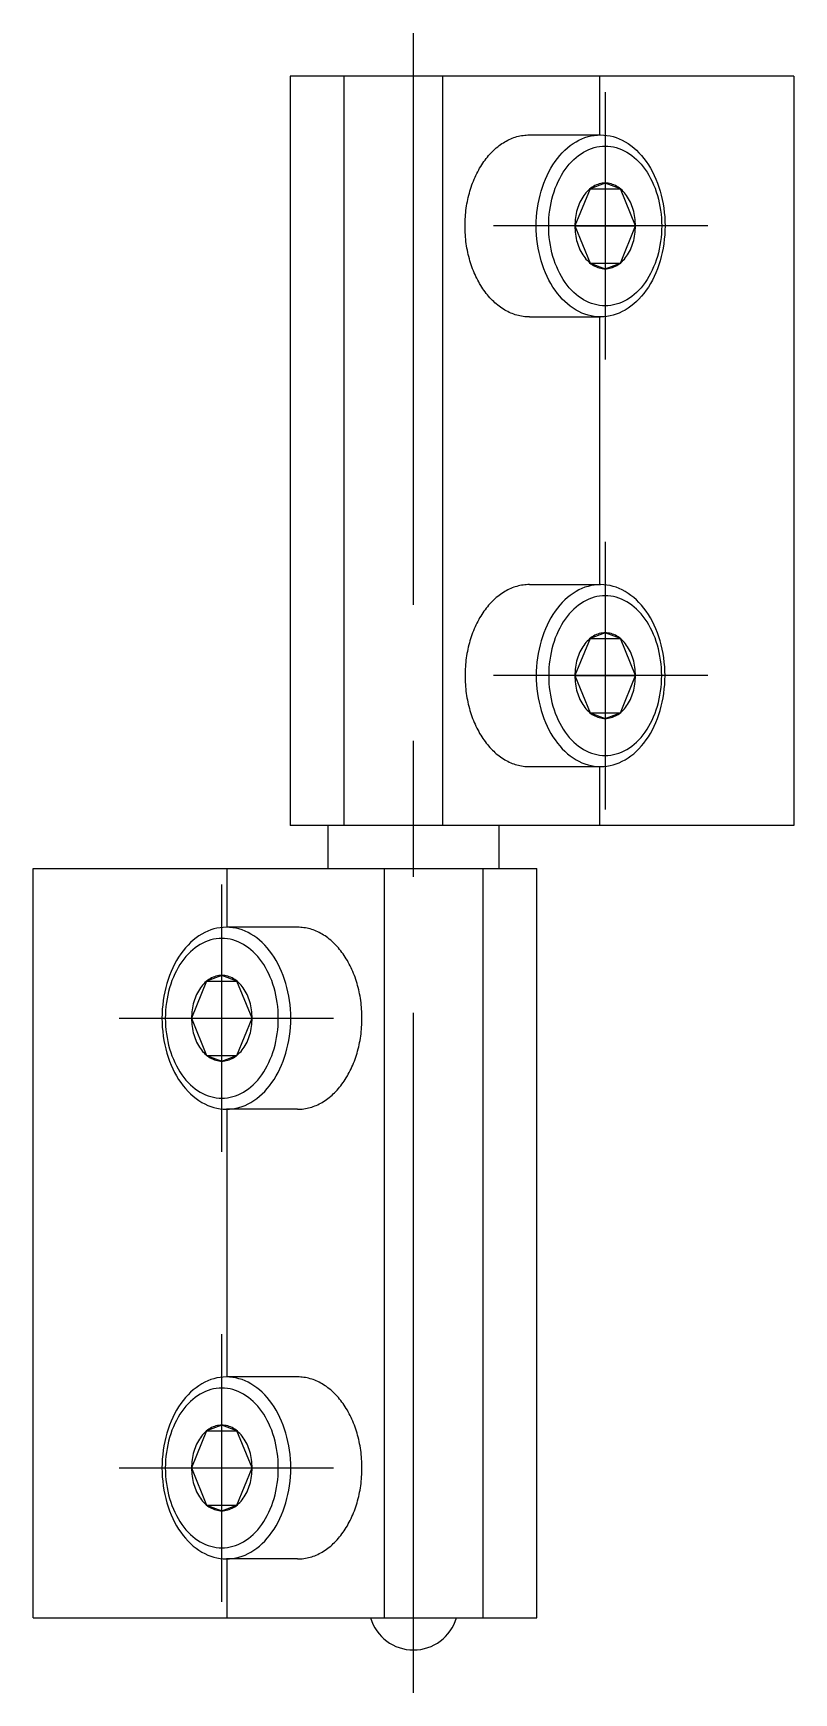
# Model space of a CAD drawing. Extents: x -73 to 19, y -149 to 151.
# Drawn here: x -17.7 to 17.7, y 73.9 to 151.4 of the extents above; entities that cross this region are included whole.
import ezdxf

# ---------------------------------------------------------------- set-up
doc = ezdxf.new("R2010")
doc.units = 0
doc.linetypes.add('CENTER', pattern=[50.8, 31.75, -6.35, 6.35, -6.35])
doc.layers.get('0').update_dxf_attribs({"linetype": 'CONTINUOUS'})
doc.layers.add('CENTER', color=1, linetype='CONTINUOUS')

msp = doc.modelspace()

# ---------------------------------------------------------------- linework, layer by layer
at = {"color": 7, "linetype": 'CONTINUOUS'}
for p, q in [((-5.75, 149.431), (-5.75, 114.431)), ((17.75, 149.431), (-5.75, 149.431)), ((-3.25, 149.431), (-3.25, 114.431)), ((1.346, 149.431), (1.346, 114.431)), ((8.692, 146.681), (8.692, 149.431)), ((17.75, 149.431), (17.75, 114.431)), ((5.411, 146.681), (8.735, 146.681)), ((8.24, 144.163), (7.532, 142.431)), ((8.947, 144.431), (8.24, 144.163)), ((8.24, 144.163), (9.654, 144.163)), ((9.654, 144.163), (8.947, 144.431)), ((10.361, 142.431), (9.654, 144.163)), ((7.532, 142.431), (10.361, 142.431)), ((7.532, 142.431), (8.24, 140.699)), ((9.654, 140.699), (10.361, 142.431)), ((8.24, 140.699), (9.654, 140.699)), ((8.24, 140.699), (8.947, 140.431)), ((8.947, 140.431), (9.654, 140.699)), ((5.411, 138.181), (8.735, 138.181)), ((8.692, 125.681), (8.692, 138.181)), ((5.411, 125.681), (8.735, 125.681)), ((8.947, 123.431), (8.24, 123.163)), ((9.654, 123.163), (8.947, 123.431)), ((8.24, 123.163), (7.532, 121.431)), ((8.24, 123.163), (9.654, 123.163)), ((10.361, 121.431), (9.654, 123.163)), ((7.532, 121.431), (10.361, 121.431)), ((7.532, 121.431), (8.24, 119.699)), ((9.654, 119.699), (10.361, 121.431)), ((8.24, 119.699), (9.654, 119.699)), ((8.24, 119.699), (8.947, 119.431)), ((8.947, 119.431), (9.654, 119.699)), ((5.411, 117.181), (8.735, 117.181)), ((8.692, 114.431), (8.692, 117.181)), ((17.75, 114.431), (-5.75, 114.431)), ((-4, 114.431), (-4, 112.431)), ((4, 112.431), (4, 114.431)), ((-17.75, 77.431), (-17.75, 112.431)), ((-17.75, 112.431), (5.75, 112.431)), ((-8.692, 109.681), (-8.692, 112.431)), ((-1.346, 77.431), (-1.346, 112.431)), ((3.25, 77.431), (3.25, 112.431)), ((5.75, 77.431), (5.75, 112.431)), ((-5.411, 109.681), (-8.735, 109.681)), ((-9.654, 107.163), (-10.361, 105.431)), ((-8.947, 107.431), (-9.654, 107.163)), ((-9.654, 107.163), (-8.24, 107.163)), ((-8.24, 107.163), (-8.947, 107.431)), ((-7.532, 105.431), (-8.24, 107.163)), ((-10.361, 105.431), (-7.532, 105.431)), ((-10.361, 105.431), (-9.654, 103.699)), ((-8.24, 103.699), (-7.532, 105.431)), ((-9.654, 103.699), (-8.24, 103.699)), ((-9.654, 103.699), (-8.947, 103.431)), ((-8.947, 103.431), (-8.24, 103.699)), ((-5.411, 101.181), (-8.735, 101.181)), ((-8.692, 88.681), (-8.692, 101.181)), ((-5.411, 88.681), (-8.735, 88.681)), ((-9.654, 86.163), (-10.361, 84.431)), ((-8.947, 86.431), (-9.654, 86.163)), ((-9.654, 86.163), (-8.24, 86.163)), ((-8.24, 86.163), (-8.947, 86.431)), ((-7.532, 84.431), (-8.24, 86.163)), ((-10.361, 84.431), (-9.654, 82.699)), ((-10.361, 84.431), (-7.532, 84.431)), ((-8.24, 82.699), (-7.532, 84.431)), ((-9.654, 82.699), (-8.947, 82.431)), ((-9.654, 82.699), (-8.24, 82.699)), ((-8.947, 82.431), (-8.24, 82.699)), ((-5.411, 80.181), (-8.735, 80.181)), ((-8.692, 77.431), (-8.692, 80.181)), ((-17.75, 77.431), (5.75, 77.431))]:
    msp.add_line(p, q, dxfattribs=at)
for points in [[(5.411, 138.181, 0), (5.337, 138.182, 0), (5.264, 138.186, 0), (5.19, 138.192, 0), (5.117, 138.201, 0), (5.043, 138.213, 0), (4.97, 138.227, 0), (4.897, 138.244, 0), (4.825, 138.263, 0), (4.753, 138.284, 0), (4.681, 138.308, 0), (4.61, 138.335, 0), (4.539, 138.364, 0), (4.468, 138.395, 0), (4.399, 138.429, 0), (4.33, 138.466, 0), (4.261, 138.504, 0), (4.193, 138.546, 0), (4.126, 138.589, 0), (4.06, 138.635, 0), (3.995, 138.683, 0), (3.93, 138.733, 0), (3.866, 138.786, 0), (3.803, 138.84, 0), (3.742, 138.897, 0), (3.681, 138.956, 0), (3.621, 139.017, 0), (3.562, 139.08, 0), (3.505, 139.146, 0), (3.448, 139.213, 0), (3.393, 139.282, 0), (3.339, 139.353, 0), (3.286, 139.426, 0), (3.235, 139.5, 0), (3.184, 139.577, 0), (3.136, 139.655, 0), (3.088, 139.735, 0), (3.042, 139.816, 0), (2.997, 139.899, 0), (2.954, 139.984, 0), (2.912, 140.07, 0), (2.872, 140.157, 0), (2.834, 140.246, 0), (2.796, 140.336, 0), (2.761, 140.428, 0), (2.727, 140.52, 0), (2.694, 140.614, 0), (2.664, 140.709, 0), (2.635, 140.805, 0), (2.607, 140.901, 0), (2.582, 140.999, 0), (2.558, 141.098, 0), (2.535, 141.197, 0), (2.515, 141.297, 0), (2.496, 141.398, 0), (2.479, 141.5, 0), (2.464, 141.602, 0), (2.45, 141.704, 0), (2.438, 141.807, 0), (2.429, 141.911, 0), (2.42, 142.014, 0), (2.414, 142.118, 0), (2.41, 142.222, 0), (2.407, 142.327, 0), (2.406, 142.431, 0), (2.407, 142.535, 0), (2.41, 142.639, 0), (2.414, 142.744, 0), (2.42, 142.848, 0), (2.429, 142.951, 0), (2.438, 143.055, 0), (2.45, 143.158, 0), (2.464, 143.26, 0), (2.479, 143.362, 0), (2.496, 143.464, 0), (2.515, 143.564, 0), (2.535, 143.665, 0), (2.558, 143.764, 0), (2.582, 143.863, 0), (2.607, 143.961, 0), (2.635, 144.057, 0), (2.664, 144.153, 0), (2.694, 144.248, 0), (2.727, 144.342, 0), (2.761, 144.434, 0), (2.796, 144.526, 0), (2.834, 144.616, 0), (2.872, 144.705, 0), (2.912, 144.792, 0), (2.954, 144.878, 0), (2.997, 144.963, 0), (3.042, 145.046, 0), (3.088, 145.127, 0), (3.136, 145.207, 0), (3.184, 145.285, 0), (3.235, 145.361, 0), (3.286, 145.436, 0), (3.339, 145.509, 0), (3.393, 145.58, 0), (3.448, 145.649, 0), (3.505, 145.716, 0), (3.562, 145.781, 0), (3.621, 145.845, 0), (3.681, 145.906, 0), (3.742, 145.965, 0), (3.803, 146.022, 0), (3.866, 146.076, 0), (3.93, 146.129, 0), (3.995, 146.179, 0), (4.06, 146.227, 0), (4.126, 146.273, 0), (4.193, 146.316, 0), (4.261, 146.357, 0), (4.33, 146.396, 0), (4.399, 146.433, 0), (4.468, 146.466, 0), (4.539, 146.498, 0), (4.61, 146.527, 0), (4.681, 146.554, 0), (4.753, 146.578, 0), (4.825, 146.599, 0), (4.897, 146.618, 0), (4.97, 146.635, 0), (5.043, 146.649, 0), (5.117, 146.66, 0), (5.19, 146.669, 0), (5.264, 146.676, 0), (5.337, 146.68, 0), (5.411, 146.681, 0)], [(8.735, 146.681, 0), (8.882, 146.676, 0), (9.029, 146.66, 0), (9.176, 146.635, 0), (9.321, 146.599, 0), (9.465, 146.554, 0), (9.607, 146.498, 0), (9.747, 146.433, 0), (9.885, 146.357, 0), (10.02, 146.273, 0), (10.151, 146.179, 0), (10.28, 146.076, 0), (10.404, 145.965, 0), (10.525, 145.845, 0), (10.641, 145.716, 0), (10.753, 145.58, 0), (10.86, 145.436, 0), (10.961, 145.285, 0), (11.058, 145.127, 0), (11.148, 144.963, 0), (11.233, 144.792, 0), (11.312, 144.616, 0), (11.385, 144.434, 0), (11.451, 144.248, 0), (11.511, 144.057, 0), (11.564, 143.863, 0), (11.61, 143.665, 0), (11.65, 143.464, 0), (11.682, 143.26, 0), (11.707, 143.055, 0), (11.725, 142.848, 0), (11.736, 142.639, 0), (11.74, 142.431, 0), (11.736, 142.222, 0), (11.725, 142.014, 0), (11.707, 141.807, 0), (11.682, 141.602, 0), (11.65, 141.398, 0), (11.61, 141.197, 0), (11.564, 140.999, 0), (11.511, 140.805, 0), (11.451, 140.614, 0), (11.385, 140.428, 0), (11.312, 140.246, 0), (11.233, 140.07, 0), (11.148, 139.899, 0), (11.058, 139.735, 0), (10.961, 139.577, 0), (10.86, 139.426, 0), (10.753, 139.282, 0), (10.641, 139.146, 0), (10.525, 139.017, 0), (10.404, 138.897, 0), (10.28, 138.786, 0), (10.151, 138.683, 0), (10.02, 138.589, 0), (9.885, 138.504, 0), (9.747, 138.429, 0), (9.607, 138.364, 0), (9.465, 138.308, 0), (9.321, 138.263, 0), (9.176, 138.227, 0), (9.029, 138.201, 0), (8.882, 138.186, 0), (8.735, 138.181, 0), (8.587, 138.186, 0), (8.44, 138.201, 0), (8.294, 138.227, 0), (8.148, 138.263, 0), (8.004, 138.308, 0), (7.862, 138.364, 0), (7.722, 138.429, 0), (7.585, 138.504, 0), (7.45, 138.589, 0), (7.318, 138.683, 0), (7.19, 138.786, 0), (7.065, 138.897, 0), (6.944, 139.017, 0), (6.828, 139.146, 0), (6.716, 139.282, 0), (6.61, 139.426, 0), (6.508, 139.577, 0), (6.412, 139.735, 0), (6.321, 139.899, 0), (6.236, 140.07, 0), (6.157, 140.246, 0), (6.084, 140.428, 0), (6.018, 140.614, 0), (5.958, 140.805, 0), (5.905, 140.999, 0), (5.859, 141.197, 0), (5.819, 141.398, 0), (5.787, 141.602, 0), (5.762, 141.807, 0), (5.744, 142.014, 0), (5.733, 142.222, 0), (5.729, 142.431, 0), (5.733, 142.639, 0), (5.744, 142.848, 0), (5.762, 143.055, 0), (5.787, 143.26, 0), (5.819, 143.464, 0), (5.859, 143.665, 0), (5.905, 143.863, 0), (5.958, 144.057, 0), (6.018, 144.248, 0), (6.084, 144.434, 0), (6.157, 144.616, 0), (6.236, 144.792, 0), (6.321, 144.963, 0), (6.412, 145.127, 0), (6.508, 145.285, 0), (6.61, 145.436, 0), (6.716, 145.58, 0), (6.828, 145.716, 0), (6.944, 145.845, 0), (7.065, 145.965, 0), (7.19, 146.076, 0), (7.318, 146.179, 0), (7.45, 146.273, 0), (7.585, 146.357, 0), (7.722, 146.433, 0), (7.862, 146.498, 0), (8.004, 146.554, 0), (8.148, 146.599, 0), (8.294, 146.635, 0), (8.44, 146.66, 0), (8.587, 146.676, 0), (8.735, 146.681, 0)], [(8.947, 138.701, 0), (8.817, 138.705, 0), (8.688, 138.719, 0), (8.56, 138.741, 0), (8.432, 138.772, 0), (8.306, 138.812, 0), (8.181, 138.861, 0), (8.058, 138.919, 0), (7.937, 138.985, 0), (7.819, 139.059, 0), (7.703, 139.141, 0), (7.591, 139.231, 0), (7.481, 139.329, 0), (7.375, 139.435, 0), (7.273, 139.547, 0), (7.175, 139.667, 0), (7.082, 139.793, 0), (6.992, 139.926, 0), (6.908, 140.064, 0), (6.828, 140.209, 0), (6.753, 140.358, 0), (6.684, 140.513, 0), (6.62, 140.672, 0), (6.562, 140.836, 0), (6.51, 141.003, 0), (6.463, 141.174, 0), (6.423, 141.348, 0), (6.388, 141.525, 0), (6.36, 141.703, 0), (6.337, 141.884, 0), (6.322, 142.065, 0), (6.312, 142.248, 0), (6.309, 142.431, 0), (6.312, 142.614, 0), (6.322, 142.797, 0), (6.337, 142.978, 0), (6.36, 143.159, 0), (6.388, 143.337, 0), (6.423, 143.514, 0), (6.463, 143.688, 0), (6.51, 143.859, 0), (6.562, 144.026, 0), (6.62, 144.189, 0), (6.684, 144.349, 0), (6.753, 144.503, 0), (6.828, 144.653, 0), (6.908, 144.797, 0), (6.992, 144.936, 0), (7.082, 145.069, 0), (7.175, 145.195, 0), (7.273, 145.315, 0), (7.375, 145.427, 0), (7.481, 145.533, 0), (7.591, 145.631, 0), (7.703, 145.721, 0), (7.819, 145.803, 0), (7.937, 145.877, 0), (8.058, 145.943, 0), (8.181, 146.001, 0), (8.306, 146.05, 0), (8.432, 146.09, 0), (8.56, 146.121, 0), (8.688, 146.143, 0), (8.817, 146.157, 0), (8.947, 146.161, 0), (9.076, 146.157, 0), (9.205, 146.143, 0), (9.334, 146.121, 0), (9.461, 146.09, 0), (9.588, 146.05, 0), (9.712, 146.001, 0), (9.835, 145.943, 0), (9.956, 145.877, 0), (10.075, 145.803, 0), (10.19, 145.721, 0), (10.303, 145.631, 0), (10.412, 145.533, 0), (10.518, 145.427, 0), (10.62, 145.315, 0), (10.718, 145.195, 0), (10.812, 145.069, 0), (10.901, 144.936, 0), (10.986, 144.797, 0), (11.065, 144.653, 0), (11.14, 144.503, 0), (11.209, 144.349, 0), (11.273, 144.189, 0), (11.331, 144.026, 0), (11.384, 143.859, 0), (11.43, 143.688, 0), (11.471, 143.514, 0), (11.505, 143.337, 0), (11.534, 143.159, 0), (11.556, 142.978, 0), (11.572, 142.797, 0), (11.581, 142.614, 0), (11.585, 142.431, 0), (11.581, 142.248, 0), (11.572, 142.065, 0), (11.556, 141.884, 0), (11.534, 141.703, 0), (11.505, 141.525, 0), (11.471, 141.348, 0), (11.43, 141.174, 0), (11.384, 141.003, 0), (11.331, 140.836, 0), (11.273, 140.672, 0), (11.209, 140.513, 0), (11.14, 140.358, 0), (11.065, 140.209, 0), (10.986, 140.064, 0), (10.901, 139.926, 0), (10.812, 139.793, 0), (10.718, 139.667, 0), (10.62, 139.547, 0), (10.518, 139.435, 0), (10.412, 139.329, 0), (10.303, 139.231, 0), (10.19, 139.141, 0), (10.075, 139.059, 0), (9.956, 138.985, 0), (9.835, 138.919, 0), (9.712, 138.861, 0), (9.588, 138.812, 0), (9.461, 138.772, 0), (9.334, 138.741, 0), (9.205, 138.719, 0), (9.076, 138.705, 0), (8.947, 138.701, 0)], [(8.947, 140.431, 0), (9.016, 140.433, 0), (9.085, 140.441, 0), (9.154, 140.453, 0), (9.223, 140.469, 0), (9.29, 140.491, 0), (9.357, 140.517, 0), (9.423, 140.548, 0), (9.488, 140.583, 0), (9.551, 140.623, 0), (9.613, 140.667, 0), (9.674, 140.715, 0), (9.732, 140.768, 0), (9.789, 140.825, 0), (9.844, 140.885, 0), (9.896, 140.949, 0), (9.947, 141.017, 0), (9.995, 141.088, 0), (10.04, 141.162, 0), (10.083, 141.24, 0), (10.123, 141.32, 0), (10.16, 141.403, 0), (10.194, 141.488, 0), (10.225, 141.576, 0), (10.253, 141.666, 0), (10.278, 141.757, 0), (10.3, 141.85, 0), (10.319, 141.945, 0), (10.334, 142.041, 0), (10.346, 142.137, 0), (10.354, 142.235, 0), (10.359, 142.333, 0), (10.361, 142.431, 0), (10.359, 142.529, 0), (10.354, 142.627, 0), (10.346, 142.724, 0), (10.334, 142.821, 0), (10.319, 142.917, 0), (10.3, 143.012, 0), (10.278, 143.105, 0), (10.253, 143.196, 0), (10.225, 143.286, 0), (10.194, 143.374, 0), (10.16, 143.459, 0), (10.123, 143.542, 0), (10.083, 143.622, 0), (10.04, 143.7, 0), (9.995, 143.774, 0), (9.947, 143.845, 0), (9.896, 143.913, 0), (9.844, 143.977, 0), (9.789, 144.037, 0), (9.732, 144.094, 0), (9.674, 144.146, 0), (9.613, 144.195, 0), (9.551, 144.239, 0), (9.488, 144.279, 0), (9.423, 144.314, 0), (9.357, 144.345, 0), (9.29, 144.371, 0), (9.223, 144.393, 0), (9.154, 144.409, 0), (9.085, 144.421, 0), (9.016, 144.429, 0), (8.947, 144.431, 0), (8.877, 144.429, 0), (8.808, 144.421, 0), (8.739, 144.409, 0), (8.671, 144.393, 0), (8.603, 144.371, 0), (8.536, 144.345, 0), (8.47, 144.314, 0), (8.405, 144.279, 0), (8.342, 144.239, 0), (8.28, 144.195, 0), (8.22, 144.146, 0), (8.161, 144.094, 0), (8.104, 144.037, 0), (8.05, 143.977, 0), (7.997, 143.913, 0), (7.947, 143.845, 0), (7.899, 143.774, 0), (7.854, 143.7, 0), (7.811, 143.622, 0), (7.771, 143.542, 0), (7.734, 143.459, 0), (7.699, 143.374, 0), (7.668, 143.286, 0), (7.64, 143.196, 0), (7.615, 143.105, 0), (7.593, 143.012, 0), (7.575, 142.917, 0), (7.56, 142.821, 0), (7.548, 142.724, 0), (7.539, 142.627, 0), (7.534, 142.529, 0), (7.532, 142.431, 0), (7.534, 142.333, 0), (7.539, 142.235, 0), (7.548, 142.137, 0), (7.56, 142.041, 0), (7.575, 141.945, 0), (7.593, 141.85, 0), (7.615, 141.757, 0), (7.64, 141.666, 0), (7.668, 141.576, 0), (7.699, 141.488, 0), (7.734, 141.403, 0), (7.771, 141.32, 0), (7.811, 141.24, 0), (7.854, 141.162, 0), (7.899, 141.088, 0), (7.947, 141.017, 0), (7.997, 140.949, 0), (8.05, 140.885, 0), (8.104, 140.825, 0), (8.161, 140.768, 0), (8.22, 140.715, 0), (8.28, 140.667, 0), (8.342, 140.623, 0), (8.405, 140.583, 0), (8.47, 140.548, 0), (8.536, 140.517, 0), (8.603, 140.491, 0), (8.671, 140.469, 0), (8.739, 140.453, 0), (8.808, 140.441, 0), (8.877, 140.433, 0), (8.947, 140.431, 0)], [(5.411, 125.681, 0), (5.337, 125.68, 0), (5.264, 125.676, 0), (5.19, 125.669, 0), (5.117, 125.66, 0), (5.043, 125.649, 0), (4.97, 125.635, 0), (4.897, 125.618, 0), (4.825, 125.599, 0), (4.753, 125.578, 0), (4.681, 125.554, 0), (4.61, 125.527, 0), (4.539, 125.498, 0), (4.468, 125.466, 0), (4.399, 125.433, 0), (4.33, 125.396, 0), (4.261, 125.357, 0), (4.193, 125.316, 0), (4.126, 125.273, 0), (4.06, 125.227, 0), (3.995, 125.179, 0), (3.93, 125.129, 0), (3.866, 125.076, 0), (3.803, 125.022, 0), (3.742, 124.965, 0), (3.681, 124.906, 0), (3.621, 124.845, 0), (3.562, 124.781, 0), (3.505, 124.716, 0), (3.448, 124.649, 0), (3.393, 124.58, 0), (3.339, 124.509, 0), (3.286, 124.436, 0), (3.235, 124.361, 0), (3.184, 124.285, 0), (3.136, 124.207, 0), (3.088, 124.127, 0), (3.042, 124.046, 0), (2.997, 123.963, 0), (2.954, 123.878, 0), (2.912, 123.792, 0), (2.872, 123.705, 0), (2.834, 123.616, 0), (2.796, 123.526, 0), (2.761, 123.434, 0), (2.727, 123.342, 0), (2.694, 123.248, 0), (2.664, 123.153, 0), (2.635, 123.057, 0), (2.607, 122.961, 0), (2.582, 122.863, 0), (2.558, 122.764, 0), (2.535, 122.665, 0), (2.515, 122.564, 0), (2.496, 122.464, 0), (2.479, 122.362, 0), (2.464, 122.26, 0), (2.45, 122.158, 0), (2.438, 122.055, 0), (2.429, 121.951, 0), (2.42, 121.848, 0), (2.414, 121.744, 0), (2.41, 121.639, 0), (2.407, 121.535, 0), (2.406, 121.431, 0), (2.407, 121.327, 0), (2.41, 121.222, 0), (2.414, 121.118, 0), (2.42, 121.014, 0), (2.429, 120.911, 0), (2.438, 120.807, 0), (2.45, 120.704, 0), (2.464, 120.602, 0), (2.479, 120.5, 0), (2.496, 120.398, 0), (2.515, 120.297, 0), (2.535, 120.197, 0), (2.558, 120.098, 0), (2.582, 119.999, 0), (2.607, 119.901, 0), (2.635, 119.805, 0), (2.664, 119.709, 0), (2.694, 119.614, 0), (2.727, 119.52, 0), (2.761, 119.428, 0), (2.796, 119.336, 0), (2.834, 119.246, 0), (2.872, 119.157, 0), (2.912, 119.07, 0), (2.954, 118.984, 0), (2.997, 118.899, 0), (3.042, 118.816, 0), (3.088, 118.735, 0), (3.136, 118.655, 0), (3.184, 118.577, 0), (3.235, 118.5, 0), (3.286, 118.426, 0), (3.339, 118.353, 0), (3.393, 118.282, 0), (3.448, 118.213, 0), (3.505, 118.146, 0), (3.562, 118.08, 0), (3.621, 118.017, 0), (3.681, 117.956, 0), (3.742, 117.897, 0), (3.803, 117.84, 0), (3.866, 117.786, 0), (3.93, 117.733, 0), (3.995, 117.683, 0), (4.06, 117.635, 0), (4.126, 117.589, 0), (4.193, 117.546, 0), (4.261, 117.504, 0), (4.33, 117.466, 0), (4.399, 117.429, 0), (4.468, 117.395, 0), (4.539, 117.364, 0), (4.61, 117.335, 0), (4.681, 117.308, 0), (4.753, 117.284, 0), (4.825, 117.263, 0), (4.897, 117.244, 0), (4.97, 117.227, 0), (5.043, 117.213, 0), (5.117, 117.201, 0), (5.19, 117.192, 0), (5.264, 117.186, 0), (5.337, 117.182, 0), (5.411, 117.181, 0)], [(8.735, 117.181, 0), (8.882, 117.186, 0), (9.029, 117.201, 0), (9.176, 117.227, 0), (9.321, 117.263, 0), (9.465, 117.308, 0), (9.607, 117.364, 0), (9.747, 117.429, 0), (9.885, 117.504, 0), (10.02, 117.589, 0), (10.151, 117.683, 0), (10.28, 117.786, 0), (10.404, 117.897, 0), (10.525, 118.017, 0), (10.641, 118.146, 0), (10.753, 118.282, 0), (10.86, 118.426, 0), (10.961, 118.577, 0), (11.058, 118.735, 0), (11.148, 118.899, 0), (11.233, 119.07, 0), (11.312, 119.246, 0), (11.385, 119.428, 0), (11.451, 119.614, 0), (11.511, 119.805, 0), (11.564, 119.999, 0), (11.61, 120.197, 0), (11.65, 120.398, 0), (11.682, 120.602, 0), (11.707, 120.807, 0), (11.725, 121.014, 0), (11.736, 121.222, 0), (11.74, 121.431, 0), (11.736, 121.639, 0), (11.725, 121.848, 0), (11.707, 122.055, 0), (11.682, 122.26, 0), (11.65, 122.464, 0), (11.61, 122.665, 0), (11.564, 122.863, 0), (11.511, 123.057, 0), (11.451, 123.248, 0), (11.385, 123.434, 0), (11.312, 123.616, 0), (11.233, 123.792, 0), (11.148, 123.963, 0), (11.058, 124.127, 0), (10.961, 124.285, 0), (10.86, 124.436, 0), (10.753, 124.58, 0), (10.641, 124.716, 0), (10.525, 124.845, 0), (10.404, 124.965, 0), (10.28, 125.076, 0), (10.151, 125.179, 0), (10.02, 125.273, 0), (9.885, 125.357, 0), (9.747, 125.433, 0), (9.607, 125.498, 0), (9.465, 125.554, 0), (9.321, 125.599, 0), (9.176, 125.635, 0), (9.029, 125.66, 0), (8.882, 125.676, 0), (8.735, 125.681, 0), (8.587, 125.676, 0), (8.44, 125.66, 0), (8.294, 125.635, 0), (8.148, 125.599, 0), (8.004, 125.554, 0), (7.862, 125.498, 0), (7.722, 125.433, 0), (7.585, 125.357, 0), (7.45, 125.273, 0), (7.318, 125.179, 0), (7.19, 125.076, 0), (7.065, 124.965, 0), (6.944, 124.845, 0), (6.828, 124.716, 0), (6.716, 124.58, 0), (6.61, 124.436, 0), (6.508, 124.285, 0), (6.412, 124.127, 0), (6.321, 123.963, 0), (6.236, 123.792, 0), (6.157, 123.616, 0), (6.084, 123.434, 0), (6.018, 123.248, 0), (5.958, 123.057, 0), (5.905, 122.863, 0), (5.859, 122.665, 0), (5.819, 122.464, 0), (5.787, 122.26, 0), (5.762, 122.055, 0), (5.744, 121.848, 0), (5.733, 121.639, 0), (5.729, 121.431, 0), (5.733, 121.222, 0), (5.744, 121.014, 0), (5.762, 120.807, 0), (5.787, 120.602, 0), (5.819, 120.398, 0), (5.859, 120.197, 0), (5.905, 119.999, 0), (5.958, 119.805, 0), (6.018, 119.614, 0), (6.084, 119.428, 0), (6.157, 119.246, 0), (6.236, 119.07, 0), (6.321, 118.899, 0), (6.412, 118.735, 0), (6.508, 118.577, 0), (6.61, 118.426, 0), (6.716, 118.282, 0), (6.828, 118.146, 0), (6.944, 118.017, 0), (7.065, 117.897, 0), (7.19, 117.786, 0), (7.318, 117.683, 0), (7.45, 117.589, 0), (7.585, 117.504, 0), (7.722, 117.429, 0), (7.862, 117.364, 0), (8.004, 117.308, 0), (8.148, 117.263, 0), (8.294, 117.227, 0), (8.44, 117.201, 0), (8.587, 117.186, 0), (8.735, 117.181, 0)], [(8.947, 125.161, 0), (8.817, 125.157, 0), (8.688, 125.143, 0), (8.56, 125.121, 0), (8.432, 125.09, 0), (8.306, 125.05, 0), (8.181, 125.001, 0), (8.058, 124.943, 0), (7.937, 124.877, 0), (7.819, 124.803, 0), (7.703, 124.721, 0), (7.591, 124.631, 0), (7.481, 124.533, 0), (7.375, 124.427, 0), (7.273, 124.315, 0), (7.175, 124.195, 0), (7.082, 124.069, 0), (6.992, 123.936, 0), (6.908, 123.797, 0), (6.828, 123.653, 0), (6.753, 123.503, 0), (6.684, 123.349, 0), (6.62, 123.189, 0), (6.562, 123.026, 0), (6.51, 122.859, 0), (6.463, 122.688, 0), (6.423, 122.514, 0), (6.388, 122.337, 0), (6.36, 122.159, 0), (6.337, 121.978, 0), (6.322, 121.797, 0), (6.312, 121.614, 0), (6.309, 121.431, 0), (6.312, 121.248, 0), (6.322, 121.065, 0), (6.337, 120.884, 0), (6.36, 120.703, 0), (6.388, 120.525, 0), (6.423, 120.348, 0), (6.463, 120.174, 0), (6.51, 120.003, 0), (6.562, 119.836, 0), (6.62, 119.672, 0), (6.684, 119.513, 0), (6.753, 119.358, 0), (6.828, 119.209, 0), (6.908, 119.064, 0), (6.992, 118.926, 0), (7.082, 118.793, 0), (7.175, 118.667, 0), (7.273, 118.547, 0), (7.375, 118.435, 0), (7.481, 118.329, 0), (7.591, 118.231, 0), (7.703, 118.141, 0), (7.819, 118.059, 0), (7.937, 117.985, 0), (8.058, 117.919, 0), (8.181, 117.861, 0), (8.306, 117.812, 0), (8.432, 117.772, 0), (8.56, 117.741, 0), (8.688, 117.719, 0), (8.817, 117.705, 0), (8.947, 117.701, 0), (9.076, 117.705, 0), (9.205, 117.719, 0), (9.334, 117.741, 0), (9.461, 117.772, 0), (9.588, 117.812, 0), (9.712, 117.861, 0), (9.835, 117.919, 0), (9.956, 117.985, 0), (10.075, 118.059, 0), (10.19, 118.141, 0), (10.303, 118.231, 0), (10.412, 118.329, 0), (10.518, 118.435, 0), (10.62, 118.547, 0), (10.718, 118.667, 0), (10.812, 118.793, 0), (10.901, 118.926, 0), (10.986, 119.064, 0), (11.065, 119.209, 0), (11.14, 119.358, 0), (11.209, 119.513, 0), (11.273, 119.672, 0), (11.331, 119.836, 0), (11.384, 120.003, 0), (11.43, 120.174, 0), (11.471, 120.348, 0), (11.505, 120.525, 0), (11.534, 120.703, 0), (11.556, 120.884, 0), (11.572, 121.065, 0), (11.581, 121.248, 0), (11.585, 121.431, 0), (11.581, 121.614, 0), (11.572, 121.797, 0), (11.556, 121.978, 0), (11.534, 122.159, 0), (11.505, 122.337, 0), (11.471, 122.514, 0), (11.43, 122.688, 0), (11.384, 122.859, 0), (11.331, 123.026, 0), (11.273, 123.189, 0), (11.209, 123.349, 0), (11.14, 123.503, 0), (11.065, 123.653, 0), (10.986, 123.797, 0), (10.901, 123.936, 0), (10.812, 124.069, 0), (10.718, 124.195, 0), (10.62, 124.315, 0), (10.518, 124.427, 0), (10.412, 124.533, 0), (10.303, 124.631, 0), (10.19, 124.721, 0), (10.075, 124.803, 0), (9.956, 124.877, 0), (9.835, 124.943, 0), (9.712, 125.001, 0), (9.588, 125.05, 0), (9.461, 125.09, 0), (9.334, 125.121, 0), (9.205, 125.143, 0), (9.076, 125.157, 0), (8.947, 125.161, 0)], [(8.947, 119.431, 0), (9.016, 119.433, 0), (9.085, 119.441, 0), (9.154, 119.453, 0), (9.223, 119.469, 0), (9.29, 119.491, 0), (9.357, 119.517, 0), (9.423, 119.548, 0), (9.488, 119.583, 0), (9.551, 119.623, 0), (9.613, 119.667, 0), (9.674, 119.715, 0), (9.732, 119.768, 0), (9.789, 119.825, 0), (9.844, 119.885, 0), (9.896, 119.949, 0), (9.947, 120.017, 0), (9.995, 120.088, 0), (10.04, 120.162, 0), (10.083, 120.24, 0), (10.123, 120.32, 0), (10.16, 120.403, 0), (10.194, 120.488, 0), (10.225, 120.576, 0), (10.253, 120.666, 0), (10.278, 120.757, 0), (10.3, 120.85, 0), (10.319, 120.945, 0), (10.334, 121.041, 0), (10.346, 121.137, 0), (10.354, 121.235, 0), (10.359, 121.333, 0), (10.361, 121.431, 0), (10.359, 121.529, 0), (10.354, 121.627, 0), (10.346, 121.724, 0), (10.334, 121.821, 0), (10.319, 121.917, 0), (10.3, 122.012, 0), (10.278, 122.105, 0), (10.253, 122.196, 0), (10.225, 122.286, 0), (10.194, 122.374, 0), (10.16, 122.459, 0), (10.123, 122.542, 0), (10.083, 122.622, 0), (10.04, 122.7, 0), (9.995, 122.774, 0), (9.947, 122.845, 0), (9.896, 122.913, 0), (9.844, 122.977, 0), (9.789, 123.037, 0), (9.732, 123.094, 0), (9.674, 123.146, 0), (9.613, 123.195, 0), (9.551, 123.239, 0), (9.488, 123.279, 0), (9.423, 123.314, 0), (9.357, 123.345, 0), (9.29, 123.371, 0), (9.223, 123.393, 0), (9.154, 123.409, 0), (9.085, 123.421, 0), (9.016, 123.429, 0), (8.947, 123.431, 0), (8.877, 123.429, 0), (8.808, 123.421, 0), (8.739, 123.409, 0), (8.671, 123.393, 0), (8.603, 123.371, 0), (8.536, 123.345, 0), (8.47, 123.314, 0), (8.405, 123.279, 0), (8.342, 123.239, 0), (8.28, 123.195, 0), (8.22, 123.146, 0), (8.161, 123.094, 0), (8.104, 123.037, 0), (8.05, 122.977, 0), (7.997, 122.913, 0), (7.947, 122.845, 0), (7.899, 122.774, 0), (7.854, 122.7, 0), (7.811, 122.622, 0), (7.771, 122.542, 0), (7.734, 122.459, 0), (7.699, 122.374, 0), (7.668, 122.286, 0), (7.64, 122.196, 0), (7.615, 122.105, 0), (7.593, 122.012, 0), (7.575, 121.917, 0), (7.56, 121.821, 0), (7.548, 121.724, 0), (7.539, 121.627, 0), (7.534, 121.529, 0), (7.532, 121.431, 0), (7.534, 121.333, 0), (7.539, 121.235, 0), (7.548, 121.137, 0), (7.56, 121.041, 0), (7.575, 120.945, 0), (7.593, 120.85, 0), (7.615, 120.757, 0), (7.64, 120.666, 0), (7.668, 120.576, 0), (7.699, 120.488, 0), (7.734, 120.403, 0), (7.771, 120.32, 0), (7.811, 120.24, 0), (7.854, 120.162, 0), (7.899, 120.088, 0), (7.947, 120.017, 0), (7.997, 119.949, 0), (8.05, 119.885, 0), (8.104, 119.825, 0), (8.161, 119.768, 0), (8.22, 119.715, 0), (8.28, 119.667, 0), (8.342, 119.623, 0), (8.405, 119.583, 0), (8.47, 119.548, 0), (8.536, 119.517, 0), (8.603, 119.491, 0), (8.671, 119.469, 0), (8.739, 119.453, 0), (8.808, 119.441, 0), (8.877, 119.433, 0), (8.947, 119.431, 0)], [(-8.735, 109.681, 0), (-8.882, 109.676, 0), (-9.029, 109.66, 0), (-9.176, 109.635, 0), (-9.321, 109.599, 0), (-9.465, 109.554, 0), (-9.607, 109.498, 0), (-9.747, 109.433, 0), (-9.885, 109.357, 0), (-10.02, 109.273, 0), (-10.151, 109.179, 0), (-10.28, 109.076, 0), (-10.404, 108.965, 0), (-10.525, 108.845, 0), (-10.641, 108.716, 0), (-10.753, 108.58, 0), (-10.86, 108.436, 0), (-10.961, 108.285, 0), (-11.058, 108.127, 0), (-11.148, 107.963, 0), (-11.233, 107.792, 0), (-11.312, 107.616, 0), (-11.385, 107.434, 0), (-11.451, 107.248, 0), (-11.511, 107.057, 0), (-11.564, 106.863, 0), (-11.61, 106.665, 0), (-11.65, 106.464, 0), (-11.682, 106.26, 0), (-11.707, 106.055, 0), (-11.725, 105.848, 0), (-11.736, 105.639, 0), (-11.74, 105.431, 0), (-11.736, 105.222, 0), (-11.725, 105.014, 0), (-11.707, 104.807, 0), (-11.682, 104.602, 0), (-11.65, 104.398, 0), (-11.61, 104.197, 0), (-11.564, 103.999, 0), (-11.511, 103.805, 0), (-11.451, 103.614, 0), (-11.385, 103.428, 0), (-11.312, 103.246, 0), (-11.233, 103.07, 0), (-11.148, 102.899, 0), (-11.058, 102.735, 0), (-10.961, 102.577, 0), (-10.86, 102.426, 0), (-10.753, 102.282, 0), (-10.641, 102.146, 0), (-10.525, 102.017, 0), (-10.404, 101.897, 0), (-10.28, 101.786, 0), (-10.151, 101.683, 0), (-10.02, 101.589, 0), (-9.885, 101.504, 0), (-9.747, 101.429, 0), (-9.607, 101.364, 0), (-9.465, 101.308, 0), (-9.321, 101.263, 0), (-9.176, 101.227, 0), (-9.029, 101.201, 0), (-8.882, 101.186, 0), (-8.735, 101.181, 0), (-8.587, 101.186, 0), (-8.44, 101.201, 0), (-8.294, 101.227, 0), (-8.148, 101.263, 0), (-8.004, 101.308, 0), (-7.862, 101.364, 0), (-7.722, 101.429, 0), (-7.585, 101.504, 0), (-7.45, 101.589, 0), (-7.318, 101.683, 0), (-7.19, 101.786, 0), (-7.065, 101.897, 0), (-6.944, 102.017, 0), (-6.828, 102.146, 0), (-6.716, 102.282, 0), (-6.61, 102.426, 0), (-6.508, 102.577, 0), (-6.412, 102.735, 0), (-6.321, 102.899, 0), (-6.236, 103.07, 0), (-6.157, 103.246, 0), (-6.084, 103.428, 0), (-6.018, 103.614, 0), (-5.958, 103.805, 0), (-5.905, 103.999, 0), (-5.859, 104.197, 0), (-5.819, 104.398, 0), (-5.787, 104.602, 0), (-5.762, 104.807, 0), (-5.744, 105.014, 0), (-5.733, 105.222, 0), (-5.729, 105.431, 0), (-5.733, 105.639, 0), (-5.744, 105.848, 0), (-5.762, 106.055, 0), (-5.787, 106.26, 0), (-5.819, 106.464, 0), (-5.859, 106.665, 0), (-5.905, 106.863, 0), (-5.958, 107.057, 0), (-6.018, 107.248, 0), (-6.084, 107.434, 0), (-6.157, 107.616, 0), (-6.236, 107.792, 0), (-6.321, 107.963, 0), (-6.412, 108.127, 0), (-6.508, 108.285, 0), (-6.61, 108.436, 0), (-6.716, 108.58, 0), (-6.828, 108.716, 0), (-6.944, 108.845, 0), (-7.065, 108.965, 0), (-7.19, 109.076, 0), (-7.318, 109.179, 0), (-7.45, 109.273, 0), (-7.585, 109.357, 0), (-7.722, 109.433, 0), (-7.862, 109.498, 0), (-8.004, 109.554, 0), (-8.148, 109.599, 0), (-8.294, 109.635, 0), (-8.44, 109.66, 0), (-8.587, 109.676, 0), (-8.735, 109.681, 0)], [(-5.411, 101.181, 0), (-5.337, 101.182, 0), (-5.264, 101.186, 0), (-5.19, 101.192, 0), (-5.117, 101.201, 0), (-5.043, 101.213, 0), (-4.97, 101.227, 0), (-4.897, 101.244, 0), (-4.825, 101.263, 0), (-4.753, 101.284, 0), (-4.681, 101.308, 0), (-4.61, 101.335, 0), (-4.539, 101.364, 0), (-4.468, 101.395, 0), (-4.399, 101.429, 0), (-4.33, 101.466, 0), (-4.261, 101.504, 0), (-4.193, 101.546, 0), (-4.126, 101.589, 0), (-4.06, 101.635, 0), (-3.995, 101.683, 0), (-3.93, 101.733, 0), (-3.866, 101.786, 0), (-3.803, 101.84, 0), (-3.742, 101.897, 0), (-3.681, 101.956, 0), (-3.621, 102.017, 0), (-3.562, 102.08, 0), (-3.505, 102.146, 0), (-3.448, 102.213, 0), (-3.393, 102.282, 0), (-3.339, 102.353, 0), (-3.286, 102.426, 0), (-3.235, 102.5, 0), (-3.184, 102.577, 0), (-3.136, 102.655, 0), (-3.088, 102.735, 0), (-3.042, 102.816, 0), (-2.997, 102.899, 0), (-2.954, 102.984, 0), (-2.912, 103.07, 0), (-2.872, 103.157, 0), (-2.834, 103.246, 0), (-2.796, 103.336, 0), (-2.761, 103.428, 0), (-2.727, 103.52, 0), (-2.694, 103.614, 0), (-2.664, 103.709, 0), (-2.635, 103.805, 0), (-2.607, 103.901, 0), (-2.582, 103.999, 0), (-2.558, 104.098, 0), (-2.535, 104.197, 0), (-2.515, 104.297, 0), (-2.496, 104.398, 0), (-2.479, 104.5, 0), (-2.464, 104.602, 0), (-2.45, 104.704, 0), (-2.438, 104.807, 0), (-2.429, 104.911, 0), (-2.42, 105.014, 0), (-2.414, 105.118, 0), (-2.41, 105.222, 0), (-2.407, 105.327, 0), (-2.406, 105.431, 0), (-2.407, 105.535, 0), (-2.41, 105.639, 0), (-2.414, 105.744, 0), (-2.42, 105.848, 0), (-2.429, 105.951, 0), (-2.438, 106.055, 0), (-2.45, 106.158, 0), (-2.464, 106.26, 0), (-2.479, 106.362, 0), (-2.496, 106.464, 0), (-2.515, 106.564, 0), (-2.535, 106.665, 0), (-2.558, 106.764, 0), (-2.582, 106.863, 0), (-2.607, 106.961, 0), (-2.635, 107.057, 0), (-2.664, 107.153, 0), (-2.694, 107.248, 0), (-2.727, 107.342, 0), (-2.761, 107.434, 0), (-2.796, 107.526, 0), (-2.834, 107.616, 0), (-2.872, 107.705, 0), (-2.912, 107.792, 0), (-2.954, 107.878, 0), (-2.997, 107.963, 0), (-3.042, 108.046, 0), (-3.088, 108.127, 0), (-3.136, 108.207, 0), (-3.184, 108.285, 0), (-3.235, 108.361, 0), (-3.286, 108.436, 0), (-3.339, 108.509, 0), (-3.393, 108.58, 0), (-3.448, 108.649, 0), (-3.505, 108.716, 0), (-3.562, 108.781, 0), (-3.621, 108.845, 0), (-3.681, 108.906, 0), (-3.742, 108.965, 0), (-3.803, 109.022, 0), (-3.866, 109.076, 0), (-3.93, 109.129, 0), (-3.995, 109.179, 0), (-4.06, 109.227, 0), (-4.126, 109.273, 0), (-4.193, 109.316, 0), (-4.261, 109.357, 0), (-4.33, 109.396, 0), (-4.399, 109.433, 0), (-4.468, 109.466, 0), (-4.539, 109.498, 0), (-4.61, 109.527, 0), (-4.681, 109.554, 0), (-4.753, 109.578, 0), (-4.825, 109.599, 0), (-4.897, 109.618, 0), (-4.97, 109.635, 0), (-5.043, 109.649, 0), (-5.117, 109.66, 0), (-5.19, 109.669, 0), (-5.264, 109.676, 0), (-5.337, 109.68, 0), (-5.411, 109.681, 0)], [(-8.947, 101.701, 0), (-8.817, 101.705, 0), (-8.688, 101.719, 0), (-8.56, 101.741, 0), (-8.432, 101.772, 0), (-8.306, 101.812, 0), (-8.181, 101.861, 0), (-8.058, 101.919, 0), (-7.937, 101.985, 0), (-7.819, 102.059, 0), (-7.703, 102.141, 0), (-7.591, 102.231, 0), (-7.481, 102.329, 0), (-7.375, 102.435, 0), (-7.273, 102.547, 0), (-7.175, 102.667, 0), (-7.082, 102.793, 0), (-6.992, 102.926, 0), (-6.908, 103.064, 0), (-6.828, 103.209, 0), (-6.753, 103.358, 0), (-6.684, 103.513, 0), (-6.62, 103.672, 0), (-6.562, 103.836, 0), (-6.51, 104.003, 0), (-6.463, 104.174, 0), (-6.423, 104.348, 0), (-6.388, 104.525, 0), (-6.36, 104.703, 0), (-6.337, 104.884, 0), (-6.322, 105.065, 0), (-6.312, 105.248, 0), (-6.309, 105.431, 0), (-6.312, 105.614, 0), (-6.322, 105.797, 0), (-6.337, 105.978, 0), (-6.36, 106.159, 0), (-6.388, 106.337, 0), (-6.423, 106.514, 0), (-6.463, 106.688, 0), (-6.51, 106.859, 0), (-6.562, 107.026, 0), (-6.62, 107.189, 0), (-6.684, 107.349, 0), (-6.753, 107.503, 0), (-6.828, 107.653, 0), (-6.908, 107.797, 0), (-6.992, 107.936, 0), (-7.082, 108.069, 0), (-7.175, 108.195, 0), (-7.273, 108.315, 0), (-7.375, 108.427, 0), (-7.481, 108.533, 0), (-7.591, 108.631, 0), (-7.703, 108.721, 0), (-7.819, 108.803, 0), (-7.937, 108.877, 0), (-8.058, 108.943, 0), (-8.181, 109.001, 0), (-8.306, 109.05, 0), (-8.432, 109.09, 0), (-8.56, 109.121, 0), (-8.688, 109.143, 0), (-8.817, 109.157, 0), (-8.947, 109.161, 0), (-9.076, 109.157, 0), (-9.205, 109.143, 0), (-9.334, 109.121, 0), (-9.461, 109.09, 0), (-9.588, 109.05, 0), (-9.712, 109.001, 0), (-9.835, 108.943, 0), (-9.956, 108.877, 0), (-10.075, 108.803, 0), (-10.19, 108.721, 0), (-10.303, 108.631, 0), (-10.412, 108.533, 0), (-10.518, 108.427, 0), (-10.62, 108.315, 0), (-10.718, 108.195, 0), (-10.812, 108.069, 0), (-10.901, 107.936, 0), (-10.986, 107.797, 0), (-11.065, 107.653, 0), (-11.14, 107.503, 0), (-11.209, 107.349, 0), (-11.273, 107.189, 0), (-11.331, 107.026, 0), (-11.384, 106.859, 0), (-11.43, 106.688, 0), (-11.471, 106.514, 0), (-11.505, 106.337, 0), (-11.534, 106.159, 0), (-11.556, 105.978, 0), (-11.572, 105.797, 0), (-11.581, 105.614, 0), (-11.585, 105.431, 0), (-11.581, 105.248, 0), (-11.572, 105.065, 0), (-11.556, 104.884, 0), (-11.534, 104.703, 0), (-11.505, 104.525, 0), (-11.471, 104.348, 0), (-11.43, 104.174, 0), (-11.384, 104.003, 0), (-11.331, 103.836, 0), (-11.273, 103.672, 0), (-11.209, 103.513, 0), (-11.14, 103.358, 0), (-11.065, 103.209, 0), (-10.986, 103.064, 0), (-10.901, 102.926, 0), (-10.812, 102.793, 0), (-10.718, 102.667, 0), (-10.62, 102.547, 0), (-10.518, 102.435, 0), (-10.412, 102.329, 0), (-10.303, 102.231, 0), (-10.19, 102.141, 0), (-10.075, 102.059, 0), (-9.956, 101.985, 0), (-9.835, 101.919, 0), (-9.712, 101.861, 0), (-9.588, 101.812, 0), (-9.461, 101.772, 0), (-9.334, 101.741, 0), (-9.205, 101.719, 0), (-9.076, 101.705, 0), (-8.947, 101.701, 0)], [(-8.947, 103.431, 0), (-8.877, 103.433, 0), (-8.808, 103.441, 0), (-8.739, 103.453, 0), (-8.671, 103.469, 0), (-8.603, 103.491, 0), (-8.536, 103.517, 0), (-8.47, 103.548, 0), (-8.405, 103.583, 0), (-8.342, 103.623, 0), (-8.28, 103.667, 0), (-8.22, 103.716, 0), (-8.161, 103.768, 0), (-8.104, 103.825, 0), (-8.05, 103.885, 0), (-7.997, 103.949, 0), (-7.947, 104.017, 0), (-7.899, 104.088, 0), (-7.854, 104.162, 0), (-7.811, 104.24, 0), (-7.771, 104.32, 0), (-7.734, 104.403, 0), (-7.699, 104.488, 0), (-7.668, 104.576, 0), (-7.64, 104.666, 0), (-7.615, 104.757, 0), (-7.593, 104.85, 0), (-7.575, 104.945, 0), (-7.56, 105.041, 0), (-7.548, 105.137, 0), (-7.539, 105.235, 0), (-7.534, 105.333, 0), (-7.532, 105.431, 0), (-7.534, 105.529, 0), (-7.539, 105.627, 0), (-7.548, 105.724, 0), (-7.56, 105.821, 0), (-7.575, 105.917, 0), (-7.593, 106.012, 0), (-7.615, 106.105, 0), (-7.64, 106.196, 0), (-7.668, 106.286, 0), (-7.699, 106.374, 0), (-7.734, 106.459, 0), (-7.771, 106.542, 0), (-7.811, 106.622, 0), (-7.854, 106.7, 0), (-7.899, 106.774, 0), (-7.947, 106.845, 0), (-7.997, 106.913, 0), (-8.05, 106.977, 0), (-8.104, 107.037, 0), (-8.161, 107.094, 0), (-8.22, 107.146, 0), (-8.28, 107.195, 0), (-8.342, 107.239, 0), (-8.405, 107.279, 0), (-8.47, 107.314, 0), (-8.536, 107.345, 0), (-8.603, 107.371, 0), (-8.671, 107.393, 0), (-8.739, 107.409, 0), (-8.808, 107.421, 0), (-8.877, 107.429, 0), (-8.947, 107.431, 0), (-9.016, 107.429, 0), (-9.085, 107.421, 0), (-9.154, 107.409, 0), (-9.223, 107.393, 0), (-9.29, 107.371, 0), (-9.357, 107.345, 0), (-9.423, 107.314, 0), (-9.488, 107.279, 0), (-9.551, 107.239, 0), (-9.613, 107.195, 0), (-9.674, 107.146, 0), (-9.732, 107.094, 0), (-9.789, 107.037, 0), (-9.844, 106.977, 0), (-9.896, 106.913, 0), (-9.947, 106.845, 0), (-9.995, 106.774, 0), (-10.04, 106.7, 0), (-10.083, 106.622, 0), (-10.123, 106.542, 0), (-10.16, 106.459, 0), (-10.194, 106.374, 0), (-10.225, 106.286, 0), (-10.253, 106.196, 0), (-10.278, 106.105, 0), (-10.3, 106.012, 0), (-10.319, 105.917, 0), (-10.334, 105.821, 0), (-10.346, 105.724, 0), (-10.354, 105.627, 0), (-10.359, 105.529, 0), (-10.361, 105.431, 0), (-10.359, 105.333, 0), (-10.354, 105.235, 0), (-10.346, 105.137, 0), (-10.334, 105.041, 0), (-10.319, 104.945, 0), (-10.3, 104.85, 0), (-10.278, 104.757, 0), (-10.253, 104.666, 0), (-10.225, 104.576, 0), (-10.194, 104.488, 0), (-10.16, 104.403, 0), (-10.123, 104.32, 0), (-10.083, 104.24, 0), (-10.04, 104.162, 0), (-9.995, 104.088, 0), (-9.947, 104.017, 0), (-9.896, 103.949, 0), (-9.844, 103.885, 0), (-9.789, 103.825, 0), (-9.732, 103.768, 0), (-9.674, 103.716, 0), (-9.613, 103.667, 0), (-9.551, 103.623, 0), (-9.488, 103.583, 0), (-9.423, 103.548, 0), (-9.357, 103.517, 0), (-9.29, 103.491, 0), (-9.223, 103.469, 0), (-9.154, 103.453, 0), (-9.085, 103.441, 0), (-9.016, 103.433, 0), (-8.947, 103.431, 0)], [(-8.735, 88.681, 0), (-8.882, 88.676, 0), (-9.029, 88.66, 0), (-9.176, 88.635, 0), (-9.321, 88.599, 0), (-9.465, 88.554, 0), (-9.607, 88.498, 0), (-9.747, 88.433, 0), (-9.885, 88.357, 0), (-10.02, 88.273, 0), (-10.151, 88.179, 0), (-10.28, 88.076, 0), (-10.404, 87.965, 0), (-10.525, 87.845, 0), (-10.641, 87.716, 0), (-10.753, 87.58, 0), (-10.86, 87.436, 0), (-10.961, 87.285, 0), (-11.058, 87.127, 0), (-11.148, 86.963, 0), (-11.233, 86.792, 0), (-11.312, 86.616, 0), (-11.385, 86.434, 0), (-11.451, 86.248, 0), (-11.511, 86.057, 0), (-11.564, 85.863, 0), (-11.61, 85.665, 0), (-11.65, 85.464, 0), (-11.682, 85.26, 0), (-11.707, 85.055, 0), (-11.725, 84.847, 0), (-11.736, 84.639, 0), (-11.74, 84.431, 0), (-11.736, 84.222, 0), (-11.725, 84.014, 0), (-11.707, 83.807, 0), (-11.682, 83.602, 0), (-11.65, 83.398, 0), (-11.61, 83.197, 0), (-11.564, 82.999, 0), (-11.511, 82.805, 0), (-11.451, 82.614, 0), (-11.385, 82.427, 0), (-11.312, 82.246, 0), (-11.233, 82.07, 0), (-11.148, 81.899, 0), (-11.058, 81.735, 0), (-10.961, 81.577, 0), (-10.86, 81.426, 0), (-10.753, 81.282, 0), (-10.641, 81.146, 0), (-10.525, 81.017, 0), (-10.404, 80.897, 0), (-10.28, 80.786, 0), (-10.151, 80.683, 0), (-10.02, 80.589, 0), (-9.885, 80.504, 0), (-9.747, 80.429, 0), (-9.607, 80.364, 0), (-9.465, 80.308, 0), (-9.321, 80.263, 0), (-9.176, 80.227, 0), (-9.029, 80.201, 0), (-8.882, 80.186, 0), (-8.735, 80.181, 0), (-8.587, 80.186, 0), (-8.44, 80.201, 0), (-8.294, 80.227, 0), (-8.148, 80.263, 0), (-8.004, 80.308, 0), (-7.862, 80.364, 0), (-7.722, 80.429, 0), (-7.585, 80.504, 0), (-7.45, 80.589, 0), (-7.318, 80.683, 0), (-7.19, 80.786, 0), (-7.065, 80.897, 0), (-6.944, 81.017, 0), (-6.828, 81.146, 0), (-6.716, 81.282, 0), (-6.61, 81.426, 0), (-6.508, 81.577, 0), (-6.412, 81.735, 0), (-6.321, 81.899, 0), (-6.236, 82.07, 0), (-6.157, 82.246, 0), (-6.084, 82.427, 0), (-6.018, 82.614, 0), (-5.958, 82.805, 0), (-5.905, 82.999, 0), (-5.859, 83.197, 0), (-5.819, 83.398, 0), (-5.787, 83.602, 0), (-5.762, 83.807, 0), (-5.744, 84.014, 0), (-5.733, 84.222, 0), (-5.729, 84.431, 0), (-5.733, 84.639, 0), (-5.744, 84.847, 0), (-5.762, 85.055, 0), (-5.787, 85.26, 0), (-5.819, 85.464, 0), (-5.859, 85.665, 0), (-5.905, 85.863, 0), (-5.958, 86.057, 0), (-6.018, 86.248, 0), (-6.084, 86.434, 0), (-6.157, 86.616, 0), (-6.236, 86.792, 0), (-6.321, 86.963, 0), (-6.412, 87.127, 0), (-6.508, 87.285, 0), (-6.61, 87.436, 0), (-6.716, 87.58, 0), (-6.828, 87.716, 0), (-6.944, 87.845, 0), (-7.065, 87.965, 0), (-7.19, 88.076, 0), (-7.318, 88.179, 0), (-7.45, 88.273, 0), (-7.585, 88.357, 0), (-7.722, 88.433, 0), (-7.862, 88.498, 0), (-8.004, 88.554, 0), (-8.148, 88.599, 0), (-8.294, 88.635, 0), (-8.44, 88.66, 0), (-8.587, 88.676, 0), (-8.735, 88.681, 0)], [(-5.411, 80.181, 0), (-5.337, 80.182, 0), (-5.264, 80.186, 0), (-5.19, 80.192, 0), (-5.117, 80.201, 0), (-5.043, 80.213, 0), (-4.97, 80.227, 0), (-4.897, 80.243, 0), (-4.825, 80.263, 0), (-4.753, 80.284, 0), (-4.681, 80.308, 0), (-4.61, 80.335, 0), (-4.539, 80.364, 0), (-4.468, 80.395, 0), (-4.399, 80.429, 0), (-4.33, 80.466, 0), (-4.261, 80.504, 0), (-4.193, 80.546, 0), (-4.126, 80.589, 0), (-4.06, 80.635, 0), (-3.995, 80.683, 0), (-3.93, 80.733, 0), (-3.866, 80.786, 0), (-3.803, 80.84, 0), (-3.742, 80.897, 0), (-3.681, 80.956, 0), (-3.621, 81.017, 0), (-3.562, 81.081, 0), (-3.505, 81.146, 0), (-3.448, 81.213, 0), (-3.393, 81.282, 0), (-3.339, 81.353, 0), (-3.286, 81.426, 0), (-3.235, 81.5, 0), (-3.184, 81.577, 0), (-3.136, 81.655, 0), (-3.088, 81.735, 0), (-3.042, 81.816, 0), (-2.997, 81.899, 0), (-2.954, 81.984, 0), (-2.912, 82.07, 0), (-2.872, 82.157, 0), (-2.834, 82.246, 0), (-2.796, 82.336, 0), (-2.761, 82.427, 0), (-2.727, 82.52, 0), (-2.694, 82.614, 0), (-2.664, 82.709, 0), (-2.635, 82.805, 0), (-2.607, 82.901, 0), (-2.582, 82.999, 0), (-2.558, 83.098, 0), (-2.535, 83.197, 0), (-2.515, 83.297, 0), (-2.496, 83.398, 0), (-2.479, 83.5, 0), (-2.464, 83.602, 0), (-2.45, 83.704, 0), (-2.438, 83.807, 0), (-2.429, 83.911, 0), (-2.42, 84.014, 0), (-2.414, 84.118, 0), (-2.41, 84.222, 0), (-2.407, 84.327, 0), (-2.406, 84.431, 0), (-2.407, 84.535, 0), (-2.41, 84.639, 0), (-2.414, 84.744, 0), (-2.42, 84.847, 0), (-2.429, 84.951, 0), (-2.438, 85.055, 0), (-2.45, 85.157, 0), (-2.464, 85.26, 0), (-2.479, 85.362, 0), (-2.496, 85.464, 0), (-2.515, 85.564, 0), (-2.535, 85.665, 0), (-2.558, 85.764, 0), (-2.582, 85.863, 0), (-2.607, 85.96, 0), (-2.635, 86.057, 0), (-2.664, 86.153, 0), (-2.694, 86.248, 0), (-2.727, 86.342, 0), (-2.761, 86.434, 0), (-2.796, 86.526, 0), (-2.834, 86.616, 0), (-2.872, 86.705, 0), (-2.912, 86.792, 0), (-2.954, 86.878, 0), (-2.997, 86.963, 0), (-3.042, 87.046, 0), (-3.088, 87.127, 0), (-3.136, 87.207, 0), (-3.184, 87.285, 0), (-3.235, 87.362, 0), (-3.286, 87.436, 0), (-3.339, 87.509, 0), (-3.393, 87.58, 0), (-3.448, 87.649, 0), (-3.505, 87.716, 0), (-3.562, 87.781, 0), (-3.621, 87.845, 0), (-3.681, 87.906, 0), (-3.742, 87.965, 0), (-3.803, 88.022, 0), (-3.866, 88.076, 0), (-3.93, 88.129, 0), (-3.995, 88.179, 0), (-4.06, 88.227, 0), (-4.126, 88.273, 0), (-4.193, 88.316, 0), (-4.261, 88.357, 0), (-4.33, 88.396, 0), (-4.399, 88.433, 0), (-4.468, 88.466, 0), (-4.539, 88.498, 0), (-4.61, 88.527, 0), (-4.681, 88.554, 0), (-4.753, 88.578, 0), (-4.825, 88.599, 0), (-4.897, 88.618, 0), (-4.97, 88.635, 0), (-5.043, 88.649, 0), (-5.117, 88.66, 0), (-5.19, 88.669, 0), (-5.264, 88.676, 0), (-5.337, 88.68, 0), (-5.411, 88.681, 0)], [(-8.947, 80.701, 0), (-8.817, 80.705, 0), (-8.688, 80.719, 0), (-8.56, 80.741, 0), (-8.432, 80.772, 0), (-8.306, 80.812, 0), (-8.181, 80.861, 0), (-8.058, 80.919, 0), (-7.937, 80.984, 0), (-7.819, 81.059, 0), (-7.703, 81.141, 0), (-7.591, 81.231, 0), (-7.481, 81.329, 0), (-7.375, 81.435, 0), (-7.273, 81.547, 0), (-7.175, 81.667, 0), (-7.082, 81.793, 0), (-6.992, 81.926, 0), (-6.908, 82.064, 0), (-6.828, 82.209, 0), (-6.753, 82.359, 0), (-6.684, 82.513, 0), (-6.62, 82.672, 0), (-6.562, 82.836, 0), (-6.51, 83.003, 0), (-6.463, 83.174, 0), (-6.423, 83.348, 0), (-6.388, 83.525, 0), (-6.36, 83.703, 0), (-6.337, 83.884, 0), (-6.322, 84.065, 0), (-6.312, 84.248, 0), (-6.309, 84.431, 0), (-6.312, 84.614, 0), (-6.322, 84.797, 0), (-6.337, 84.978, 0), (-6.36, 85.159, 0), (-6.388, 85.337, 0), (-6.423, 85.514, 0), (-6.463, 85.688, 0), (-6.51, 85.859, 0), (-6.562, 86.026, 0), (-6.62, 86.189, 0), (-6.684, 86.349, 0), (-6.753, 86.503, 0), (-6.828, 86.653, 0), (-6.908, 86.797, 0), (-6.992, 86.936, 0), (-7.082, 87.069, 0), (-7.175, 87.195, 0), (-7.273, 87.315, 0), (-7.375, 87.427, 0), (-7.481, 87.533, 0), (-7.591, 87.631, 0), (-7.703, 87.721, 0), (-7.819, 87.803, 0), (-7.937, 87.877, 0), (-8.058, 87.943, 0), (-8.181, 88.001, 0), (-8.306, 88.049, 0), (-8.432, 88.09, 0), (-8.56, 88.121, 0), (-8.688, 88.143, 0), (-8.817, 88.157, 0), (-8.947, 88.161, 0), (-9.076, 88.157, 0), (-9.205, 88.143, 0), (-9.334, 88.121, 0), (-9.461, 88.09, 0), (-9.588, 88.049, 0), (-9.712, 88.001, 0), (-9.835, 87.943, 0), (-9.956, 87.877, 0), (-10.075, 87.803, 0), (-10.19, 87.721, 0), (-10.303, 87.631, 0), (-10.412, 87.533, 0), (-10.518, 87.427, 0), (-10.62, 87.315, 0), (-10.718, 87.195, 0), (-10.812, 87.069, 0), (-10.901, 86.936, 0), (-10.986, 86.797, 0), (-11.065, 86.653, 0), (-11.14, 86.503, 0), (-11.209, 86.349, 0), (-11.273, 86.189, 0), (-11.331, 86.026, 0), (-11.384, 85.859, 0), (-11.43, 85.688, 0), (-11.471, 85.514, 0), (-11.505, 85.337, 0), (-11.534, 85.159, 0), (-11.556, 84.978, 0), (-11.572, 84.797, 0), (-11.581, 84.614, 0), (-11.585, 84.431, 0), (-11.581, 84.248, 0), (-11.572, 84.065, 0), (-11.556, 83.884, 0), (-11.534, 83.703, 0), (-11.505, 83.525, 0), (-11.471, 83.348, 0), (-11.43, 83.174, 0), (-11.384, 83.003, 0), (-11.331, 82.836, 0), (-11.273, 82.672, 0), (-11.209, 82.513, 0), (-11.14, 82.359, 0), (-11.065, 82.209, 0), (-10.986, 82.064, 0), (-10.901, 81.926, 0), (-10.812, 81.793, 0), (-10.718, 81.667, 0), (-10.62, 81.547, 0), (-10.518, 81.435, 0), (-10.412, 81.329, 0), (-10.303, 81.231, 0), (-10.19, 81.141, 0), (-10.075, 81.059, 0), (-9.956, 80.984, 0), (-9.835, 80.919, 0), (-9.712, 80.861, 0), (-9.588, 80.812, 0), (-9.461, 80.772, 0), (-9.334, 80.741, 0), (-9.205, 80.719, 0), (-9.076, 80.705, 0), (-8.947, 80.701, 0)], [(-8.947, 82.431, 0), (-8.877, 82.433, 0), (-8.808, 82.441, 0), (-8.739, 82.453, 0), (-8.671, 82.469, 0), (-8.603, 82.491, 0), (-8.536, 82.517, 0), (-8.47, 82.548, 0), (-8.405, 82.583, 0), (-8.342, 82.623, 0), (-8.28, 82.667, 0), (-8.22, 82.716, 0), (-8.161, 82.768, 0), (-8.104, 82.825, 0), (-8.05, 82.885, 0), (-7.997, 82.949, 0), (-7.947, 83.017, 0), (-7.899, 83.088, 0), (-7.854, 83.162, 0), (-7.811, 83.24, 0), (-7.771, 83.32, 0), (-7.734, 83.403, 0), (-7.699, 83.488, 0), (-7.668, 83.576, 0), (-7.64, 83.666, 0), (-7.615, 83.757, 0), (-7.593, 83.85, 0), (-7.575, 83.945, 0), (-7.56, 84.041, 0), (-7.548, 84.138, 0), (-7.539, 84.235, 0), (-7.534, 84.333, 0), (-7.532, 84.431, 0), (-7.534, 84.529, 0), (-7.539, 84.627, 0), (-7.548, 84.724, 0), (-7.56, 84.821, 0), (-7.575, 84.917, 0), (-7.593, 85.011, 0), (-7.615, 85.105, 0), (-7.64, 85.196, 0), (-7.668, 85.286, 0), (-7.699, 85.374, 0), (-7.734, 85.459, 0), (-7.771, 85.542, 0), (-7.811, 85.622, 0), (-7.854, 85.7, 0), (-7.899, 85.774, 0), (-7.947, 85.845, 0), (-7.997, 85.913, 0), (-8.05, 85.977, 0), (-8.104, 86.037, 0), (-8.161, 86.094, 0), (-8.22, 86.146, 0), (-8.28, 86.195, 0), (-8.342, 86.239, 0), (-8.405, 86.279, 0), (-8.47, 86.314, 0), (-8.536, 86.345, 0), (-8.603, 86.371, 0), (-8.671, 86.392, 0), (-8.739, 86.409, 0), (-8.808, 86.421, 0), (-8.877, 86.428, 0), (-8.947, 86.431, 0), (-9.016, 86.428, 0), (-9.085, 86.421, 0), (-9.154, 86.409, 0), (-9.223, 86.392, 0), (-9.29, 86.371, 0), (-9.357, 86.345, 0), (-9.423, 86.314, 0), (-9.488, 86.279, 0), (-9.551, 86.239, 0), (-9.613, 86.195, 0), (-9.674, 86.146, 0), (-9.732, 86.094, 0), (-9.789, 86.037, 0), (-9.844, 85.977, 0), (-9.896, 85.913, 0), (-9.947, 85.845, 0), (-9.995, 85.774, 0), (-10.04, 85.7, 0), (-10.083, 85.622, 0), (-10.123, 85.542, 0), (-10.16, 85.459, 0), (-10.194, 85.374, 0), (-10.225, 85.286, 0), (-10.253, 85.196, 0), (-10.278, 85.105, 0), (-10.3, 85.011, 0), (-10.319, 84.917, 0), (-10.334, 84.821, 0), (-10.346, 84.724, 0), (-10.354, 84.627, 0), (-10.359, 84.529, 0), (-10.361, 84.431, 0), (-10.359, 84.333, 0), (-10.354, 84.235, 0), (-10.346, 84.138, 0), (-10.334, 84.041, 0), (-10.319, 83.945, 0), (-10.3, 83.85, 0), (-10.278, 83.757, 0), (-10.253, 83.666, 0), (-10.225, 83.576, 0), (-10.194, 83.488, 0), (-10.16, 83.403, 0), (-10.123, 83.32, 0), (-10.083, 83.24, 0), (-10.04, 83.162, 0), (-9.995, 83.088, 0), (-9.947, 83.017, 0), (-9.896, 82.949, 0), (-9.844, 82.885, 0), (-9.789, 82.825, 0), (-9.732, 82.768, 0), (-9.674, 82.716, 0), (-9.613, 82.667, 0), (-9.551, 82.623, 0), (-9.488, 82.583, 0), (-9.423, 82.548, 0), (-9.357, 82.517, 0), (-9.29, 82.491, 0), (-9.223, 82.469, 0), (-9.154, 82.453, 0), (-9.085, 82.441, 0), (-9.016, 82.433, 0), (-8.947, 82.431, 0)]]:
    msp.add_polyline3d(points, dxfattribs=at)
msp.add_arc((0, 78.014), 2.083, 196.2602, 343.7398, dxfattribs=at)
at = {"layer": 'CENTER', "color": 1, "linetype": 'CENTER'}
for p, q in [((0, 73.931), (0, 151.431)), ((8.947, 148.675), (8.947, 136.186)), ((13.74, 142.431), (3.729, 142.431)), ((8.947, 127.675), (8.947, 115.186)), ((13.74, 121.431), (3.729, 121.431)), ((-8.947, 99.186), (-8.947, 111.675)), ((-13.74, 105.431), (-3.729, 105.431)), ((-8.947, 78.186), (-8.947, 90.675)), ((-13.74, 84.431), (-3.729, 84.431))]:
    msp.add_line(p, q, dxfattribs=at)

doc.saveas('drawing.dxf')
